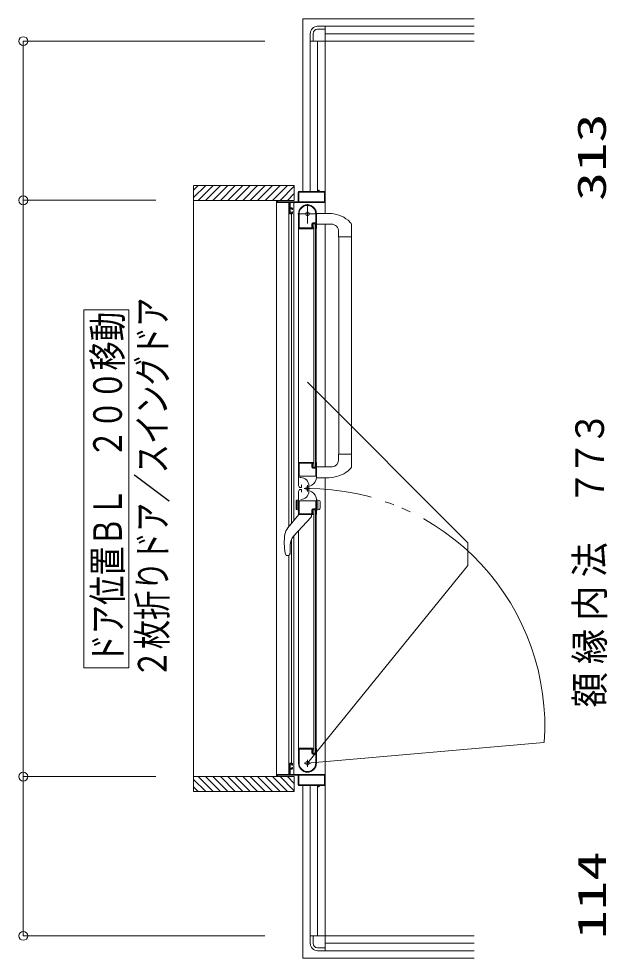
# Model space of a CAD drawing. Units: millimetres on the paper. Extents: x -305 to 305, y -152 to 152.
# Drawn here: x -88 to -48.5, y 8.6 to 71.6 of the extents above; entities that cross this region are included whole.
import ezdxf
from ezdxf.enums import TextEntityAlignment as Align

# ---------------------------------------------------------------- set-up
doc = ezdxf.new("R2010")
doc.units = ezdxf.units.MM
doc.linetypes.add('LONG_CHAIN', pattern=[21, 18, -1, 1, -1])
doc.linetypes.add('LONG_DOUBLE_CHAIN', pattern=[21.8, 18, -1, 0.6, -0.6, 0.6, -1])
doc.layers.add('0-0_0', color=7, linetype='Continuous', lineweight=9)
doc.layers.add('0-1_VIEW0001', color=7, linetype='Continuous', lineweight=9)
doc.styles.add('ＭＳ ゴシック', font='')
doc.styles.get('ＭＳ ゴシック').set_extended_font_data('MS Gothic')

# ---------------------------------------------------------------- blocks, each defined once
blk = doc.blocks.new('_ORIGIN')
at = {"layer": '0-0_0'}
blk.add_line((0, 0), (-1, 0), dxfattribs=at)
blk.add_circle((0, 0), 0.5, dxfattribs=at)

msp = doc.modelspace()

# ---------------------------------------------------------------- linework, layer by layer
at = {"layer": '0-1_VIEW0001', "linetype": 'LONG_DOUBLE_CHAIN'}
for p, q in [((-68.934, 71.573), (-68.934, 59.998)), ((-57.434, 71.573), (-68.934, 71.573)), ((-68.619, 47.195), (-57.859, 36.434)), ((-57.859, 36.434), (-57.859, 34.908)), ((-68.619, 21.648), (-57.859, 34.908)), ((-52.755, 23.036), (-68.619, 21.648)), ((-68.934, 20.148), (-68.934, 8.573)), ((-57.434, 8.573), (-68.934, 8.573))]:
    msp.add_line(p, q, dxfattribs=at)
at = {"layer": '0-1_VIEW0001'}
for p, q in [((-68.434, 70.073), (-68.434, 70.573)), ((-68.234, 70.073), (-68.234, 70.573)), ((-67.434, 71.073), (-67.934, 71.073)), ((-67.934, 70.873), (-67.434, 70.873)), ((-57.434, 71.073), (-67.434, 71.073)), ((-67.434, 71.073), (-67.434, 70.673)), ((-67.434, 71.073), (-57.434, 71.073)), ((-67.434, 59.948), (-67.434, 71.073)), ((-67.434, 70.573), (-57.434, 70.573)), ((-71.474, 70.073), (-87.683, 70.073)), ((-68.434, 70.073), (-68.434, 59.998)), ((-68.034, 70.073), (-68.434, 70.073)), ((-68.434, 59.998), (-68.434, 70.073)), ((-68.434, 70.073), (-57.434, 70.073)), ((-67.934, 59.998), (-67.934, 70.073)), ((-87.683, 60.003), (-87.683, 69.473)), ((-76.259, 60.398), (-69.509, 60.398)), ((-76.259, 59.583), (-75.444, 60.398)), ((-76.259, 60.078), (-75.939, 60.398)), ((-76.259, 60.347), (-76.259, 19.748)), ((-75.949, 59.398), (-74.949, 60.398)), ((-75.454, 59.398), (-74.454, 60.398)), ((-74.959, 59.398), (-73.959, 60.398)), ((-74.459, 59.398), (-73.459, 60.398)), ((-73.959, 59.398), (-72.959, 60.398)), ((-73.459, 59.398), (-72.459, 60.398)), ((-72.959, 59.398), (-71.959, 60.398)), ((-72.459, 59.398), (-71.459, 60.398)), ((-71.959, 59.398), (-70.959, 60.398)), ((-71.459, 59.398), (-70.459, 60.398)), ((-70.959, 59.398), (-69.959, 60.398)), ((-70.459, 59.398), (-69.509, 60.348)), ((-69.509, 59.399), (-69.509, 60.398)), ((-69.234, 59.948), (-69.234, 59.313)), ((-69.189, 59.938), (-69.189, 59.313)), ((-67.889, 59.998), (-69.184, 59.998)), ((-67.494, 59.953), (-69.174, 59.953)), ((-67.874, 60.063), (-67.874, 60.013)), ((-67.844, 60.073), (-67.864, 60.073)), ((-67.834, 60.013), (-67.834, 60.063)), ((-67.484, 59.998), (-67.819, 59.998)), ((-67.479, 59.313), (-67.479, 59.938)), ((-67.434, 59.95), (-67.434, 58.524)), ((-78.799, 59.403), (-87.683, 59.403)), ((-78.799, 59.403), (-87.683, 59.403)), ((-76.259, 59.398), (-69.509, 59.398)), ((-70.684, 59.383), (-70.684, 59.263)), ((-70.684, 20.898), (-70.684, 59.248)), ((-70.669, 59.248), (-69.834, 59.248)), ((-70.634, 59.313), (-70.634, 59.383)), ((-69.249, 59.298), (-70.619, 59.298)), ((-69.959, 59.398), (-69.509, 59.848)), ((-69.857, 37.519), (-69.857, 59.248)), ((-69.819, 59.233), (-69.819, 58.548)), ((-69.769, 58.913), (-69.769, 59.233)), ((-69.754, 59.248), (-67.459, 59.248)), ((-69.541, 37.903), (-69.541, 59.248)), ((-69.174, 59.298), (-67.494, 59.298)), ((-87.683, 21.353), (-87.683, 58.803)), ((-69.769, 58.568), (-69.769, 58.838)), ((-69.669, 58.898), (-69.754, 58.898)), ((-69.754, 58.853), (-69.684, 58.853)), ((-69.669, 58.838), (-69.669, 58.793)), ((-69.669, 58.613), (-69.669, 58.568)), ((-69.654, 58.778), (-69.634, 58.778)), ((-69.634, 58.628), (-69.654, 58.628)), ((-69.619, 58.793), (-69.619, 58.848)), ((-69.619, 58.548), (-69.619, 58.613)), ((-69.769, 58.498), (-69.669, 58.498)), ((-69.684, 58.553), (-69.754, 58.553)), ((-69.681, 37.733), (-69.681, 58.498)), ((-69.219, 58.499), (-69.219, 41.823)), ((-69.169, 58.572), (-69.169, 57.558)), ((-68.064, 57.968), (-68.064, 58.498)), ((-68.019, 57.513), (-68.019, 58.498)), ((-67.191, 58.523), (-68.009, 58.526)), ((-65.896, 58.061), (-65.697, 57.877)), ((-69.209, 57.498), (-68.268, 57.498)), ((-69.159, 57.548), (-68.339, 57.548)), ((-68.329, 57.558), (-68.329, 57.818)), ((-68.284, 57.573), (-68.284, 57.798)), ((-68.255, 57.505), (-68.246, 57.52)), ((-68.254, 57.893), (-68.139, 57.893)), ((-68.244, 57.527), (-68.244, 57.533)), ((-68.234, 57.848), (-68.109, 57.848)), ((-68.184, 57.823), (-68.084, 57.823)), ((-68.184, 41.498), (-68.184, 57.823)), ((-68.084, 41.498), (-68.084, 57.823)), ((-68.082, 57.52), (-68.073, 57.505)), ((-68.061, 57.498), (-68.034, 57.498)), ((-68.034, 41.823), (-68.034, 57.498)), ((-67.024, 57.803), (-68.019, 57.803)), ((-67.434, 57.798), (-67.434, 41.524)), ((-65.669, 56.948), (-65.669, 57.808)), ((-66.524, 56.948), (-66.524, 57.303)), ((-66.524, 56.948), (-65.669, 56.948)), ((-66.519, 56.948), (-66.519, 42.374)), ((-65.669, 56.948), (-65.669, 41.512)), ((-80.61, 52.048), (-83.61, 52.048)), ((-83.61, 28.048), (-83.61, 52.048)), ((-80.61, 28.048), (-80.61, 52.048)), ((-66.524, 42.374), (-66.524, 42.019)), ((-66.524, 42.374), (-65.669, 42.374)), ((-69.219, 41.854), (-69.219, 40.284)), ((-69.219, 41.823), (-68.268, 41.823)), ((-69.169, 41.763), (-69.169, 40.903)), ((-68.344, 41.773), (-69.159, 41.773)), ((-68.329, 41.508), (-68.329, 41.758)), ((-68.284, 41.523), (-68.284, 41.748)), ((-68.246, 41.802), (-68.255, 41.816)), ((-68.244, 41.788), (-68.244, 41.794)), ((-68.073, 41.816), (-68.082, 41.802)), ((-68.034, 41.823), (-68.061, 41.823)), ((-68.019, 41.808), (-68.019, 40.822)), ((-68.139, 41.433), (-68.254, 41.433)), ((-68.109, 41.473), (-68.234, 41.473)), ((-68.084, 41.498), (-68.184, 41.498)), ((-68.064, 40.908), (-68.064, 41.358)), ((-66.955, 41.524), (-68.009, 41.524)), ((-65.894, 41.261), (-65.697, 41.444)), ((-69.159, 40.893), (-68.079, 40.893)), ((-69.145, 40.803), (-69.065, 40.803)), ((-67.191, 40.798), (-68.009, 40.796)), ((-67.434, 40.798), (-67.434, 20.198)), ((-67.434, 9.073), (-67.434, 40.798)), ((-69.219, 38.293), (-69.219, 39.863)), ((-69.069, 40.133), (-69.039, 40.133)), ((-69.069, 40.013), (-69.039, 40.013)), ((-69.014, 40.158), (-69.014, 40.308)), ((-69.014, 39.988), (-69.014, 39.838)), ((-68.525, 40.263), (-68.525, 39.883)), ((-68.449, 40.227), (-68.319, 40.302)), ((-68.449, 39.919), (-68.319, 39.844)), ((-69.369, 39.256), (-69.369, 38.69)), ((-69.319, 38.649), (-69.319, 39.296)), ((-69.169, 38.383), (-69.169, 39.243)), ((-69.159, 39.253), (-68.079, 39.253)), ((-68.064, 39.238), (-68.064, 38.788)), ((-68.019, 38.338), (-68.019, 39.324)), ((-68.019, 39.323), (-67.825, 39.27)), ((-67.919, 38.649), (-67.919, 39.296)), ((-67.769, 39.198), (-67.769, 38.747)), ((-69.219, 38.623), (-69.343, 38.656)), ((-68.329, 38.638), (-68.329, 38.388)), ((-68.284, 38.623), (-68.284, 38.398)), ((-68.139, 38.713), (-68.254, 38.713)), ((-68.109, 38.673), (-68.234, 38.673)), ((-68.184, 38.648), (-68.184, 22.323)), ((-68.084, 38.648), (-68.184, 38.648)), ((-68.084, 38.648), (-68.084, 22.323)), ((-68.019, 38.623), (-67.825, 38.675)), ((-69.932, 37.428), (-69.194, 38.323)), ((-68.373, 38.161), (-69.551, 36.873)), ((-68.268, 38.323), (-69.209, 38.323)), ((-68.344, 38.373), (-69.159, 38.373)), ((-68.344, 38.323), (-68.344, 38.232)), ((-68.246, 38.345), (-68.255, 38.33)), ((-68.244, 38.358), (-68.244, 38.352)), ((-68.073, 38.33), (-68.082, 38.345)), ((-68.034, 38.323), (-68.061, 38.323)), ((-68.034, 38.323), (-68.034, 22.648)), ((-69.219, 21.648), (-69.219, 37.236)), ((-69.681, 21.648), (-69.681, 36.688)), ((-69.541, 20.898), (-69.541, 36.885)), ((-69.778, 36.289), (-69.778, 35.77)), ((-70.112, 35.736), (-70.068, 35.621)), ((-70.041, 35.587), (-70.068, 35.621)), ((-70.041, 35.587), (-70.04, 35.586)), ((-69.916, 35.573), (-69.998, 35.573)), ((-69.857, 20.898), (-69.857, 35.573)), ((-69.84, 35.609), (-69.841, 35.606)), ((-80.61, 28.048), (-83.61, 28.048)), ((-69.209, 22.648), (-68.268, 22.648)), ((-69.169, 21.574), (-69.169, 22.588)), ((-69.159, 22.598), (-68.339, 22.598)), ((-68.329, 22.588), (-68.329, 22.328)), ((-68.284, 22.573), (-68.284, 22.348)), ((-68.255, 22.641), (-68.246, 22.627)), ((-68.254, 22.253), (-68.139, 22.253)), ((-68.244, 22.619), (-68.244, 22.613)), ((-68.234, 22.298), (-68.109, 22.298)), ((-68.184, 22.323), (-68.084, 22.323)), ((-68.082, 22.627), (-68.073, 22.641)), ((-68.064, 22.178), (-68.064, 21.648)), ((-68.061, 22.648), (-68.034, 22.648)), ((-68.019, 22.633), (-68.019, 21.648)), ((-69.819, 20.913), (-69.819, 21.598)), ((-69.769, 21.648), (-69.669, 21.648)), ((-69.769, 21.578), (-69.769, 21.308)), ((-69.684, 21.593), (-69.754, 21.593)), ((-69.669, 21.533), (-69.669, 21.578)), ((-69.634, 21.518), (-69.654, 21.518)), ((-69.619, 21.598), (-69.619, 21.533)), ((-70.684, 20.763), (-70.684, 20.883)), ((-70.669, 20.898), (-69.834, 20.898)), ((-70.634, 20.833), (-70.634, 20.763)), ((-69.249, 20.848), (-70.619, 20.848)), ((-69.769, 21.233), (-69.769, 20.913)), ((-69.754, 21.293), (-69.684, 21.293)), ((-69.669, 21.248), (-69.754, 21.248)), ((-69.754, 20.898), (-67.459, 20.898)), ((-69.669, 21.308), (-69.669, 21.353)), ((-69.654, 21.368), (-69.634, 21.368)), ((-69.619, 21.353), (-69.619, 21.298)), ((-69.234, 20.198), (-69.234, 20.833)), ((-69.189, 20.208), (-69.189, 20.833)), ((-69.174, 20.848), (-67.494, 20.848)), ((-67.479, 20.833), (-67.479, 20.208)), ((-78.799, 20.753), (-87.683, 20.753)), ((-78.799, 20.753), (-87.683, 20.753)), ((-76.259, 20.748), (-69.509, 20.748)), ((-76.259, 20.563), (-75.444, 19.748)), ((-75.949, 20.748), (-74.949, 19.748)), ((-75.454, 20.748), (-74.454, 19.748)), ((-74.959, 20.748), (-73.959, 19.748)), ((-74.459, 20.748), (-73.459, 19.748)), ((-73.959, 20.748), (-72.959, 19.748)), ((-73.459, 20.748), (-72.459, 19.748)), ((-72.959, 20.748), (-71.959, 19.748)), ((-72.459, 20.748), (-71.459, 19.748)), ((-71.959, 20.748), (-70.959, 19.748)), ((-71.459, 20.748), (-70.459, 19.748)), ((-70.959, 20.748), (-69.959, 19.748)), ((-70.459, 20.748), (-69.509, 19.798)), ((-69.959, 20.748), (-69.509, 20.298)), ((-67.494, 20.193), (-69.174, 20.193)), ((-87.683, 10.673), (-87.683, 20.153)), ((-76.259, 20.068), (-75.939, 19.748)), ((-67.889, 20.148), (-69.184, 20.148)), ((-68.434, 20.148), (-68.434, 10.073)), ((-68.434, 10.073), (-68.434, 20.148)), ((-67.934, 10.073), (-67.934, 20.148)), ((-67.874, 20.083), (-67.874, 20.133)), ((-67.844, 20.073), (-67.864, 20.073)), ((-67.834, 20.133), (-67.834, 20.083)), ((-67.484, 20.148), (-67.819, 20.148)), ((-71.474, 10.073), (-87.683, 10.073)), ((-68.034, 10.073), (-68.434, 10.073)), ((-68.434, 10.073), (-68.434, 9.573)), ((-68.434, 10.073), (-57.434, 10.073)), ((-68.234, 10.073), (-68.234, 9.573)), ((-67.434, 9.573), (-57.434, 9.573)), ((-67.434, 9.073), (-67.434, 9.473)), ((-67.934, 9.273), (-67.434, 9.273)), ((-67.434, 9.073), (-67.934, 9.073)), ((-57.434, 9.073), (-67.434, 9.073)), ((-67.434, 9.073), (-57.434, 9.073))]:
    msp.add_line(p, q, dxfattribs=at)
at = {"layer": '0-1_VIEW0001', "linetype": 'LONG_CHAIN'}
for p, q in [((-68.619, 57.848), (-68.619, 59.148)), ((-67.969, 58.498), (-69.269, 58.498)), ((-68.832, 40.073), (-68.44, 40.073)), ((-68.619, 40.286), (-68.619, 39.861)), ((-68.849, 21.648), (-68.389, 21.648)), ((-68.619, 21.418), (-68.619, 21.878))]:
    msp.add_line(p, q, dxfattribs=at)
at = {"layer": '0-1_VIEW0001', "color": 5}
msp.add_line((-69.509, 20.748), (-76.259, 20.748), dxfattribs=at)
at = {"layer": '0-1_VIEW0001'}
for points in [[(-69.219, 38.623), (-69.219, 39.323), (-69.343, 39.289)], [(-69.998, 35.573), (-70, 35.573), (-70.002, 35.574), (-70.005, 35.574), (-70.007, 35.574), (-70.009, 35.574), (-70.011, 35.575), (-70.013, 35.575), (-70.016, 35.575), (-70.018, 35.576), (-70.02, 35.576), (-70.022, 35.577), (-70.025, 35.578), (-70.027, 35.578), (-70.029, 35.579), (-70.031, 35.58), (-70.033, 35.581), (-70.035, 35.582), (-70.037, 35.583), (-70.039, 35.585), (-70.04, 35.586)], [(-69.839, 35.609), (-69.838, 35.61), (-69.838, 35.611), (-69.837, 35.612), (-69.836, 35.613), (-69.835, 35.614), (-69.834, 35.616), (-69.833, 35.617), (-69.831, 35.618), (-69.83, 35.62), (-69.829, 35.621), (-69.828, 35.622), (-69.827, 35.624), (-69.826, 35.625), (-69.825, 35.627), (-69.824, 35.628), (-69.823, 35.63), (-69.822, 35.631), (-69.821, 35.633), (-69.82, 35.635), (-69.818, 35.638), (-69.816, 35.641), (-69.814, 35.644), (-69.812, 35.647), (-69.81, 35.651), (-69.808, 35.654), (-69.806, 35.658), (-69.804, 35.661), (-69.802, 35.665), (-69.8, 35.669), (-69.799, 35.673), (-69.797, 35.677), (-69.796, 35.68), (-69.794, 35.684), (-69.793, 35.688), (-69.791, 35.692), (-69.79, 35.696), (-69.789, 35.7), (-69.787, 35.705), (-69.786, 35.709)], [(-69.786, 35.709), (-69.785, 35.713), (-69.784, 35.717), (-69.783, 35.721), (-69.782, 35.726), (-69.782, 35.73), (-69.781, 35.734), (-69.78, 35.738), (-69.78, 35.743), (-69.779, 35.747), (-69.779, 35.752), (-69.779, 35.754), (-69.778, 35.756), (-69.778, 35.758), (-69.778, 35.76), (-69.778, 35.762), (-69.778, 35.764), (-69.778, 35.767), (-69.778, 35.769), (-69.778, 35.771), (-69.778, 35.773)], [(-76.259, 19.748), (-69.509, 19.748), (-69.509, 20.749)]]:
    msp.add_lwpolyline(points, dxfattribs=at)
for centre, radius in [((-68.619, 58.498), 0.125), ((-68.619, 40.073), 0.113), ((-68.619, 21.648), 0.125)]:
    msp.add_circle(centre, radius, dxfattribs=at)
for centre, radius, start, end in [((-67.934, 70.573), 0.5, 90, 180), ((-67.934, 70.573), 0.3, 90, 180), ((-69.184, 59.948), 0.05, 90, 180), ((-69.174, 59.938), 0.015, 90, 180), ((-67.889, 60.013), 0.015, 270, 0), ((-67.864, 60.063), 0.01, 90, 180), ((-67.844, 60.063), 0.01, 0, 90), ((-67.819, 60.013), 0.015, 180, 270), ((-67.494, 59.938), 0.015, 0, 90), ((-67.484, 59.948), 0.05, 0, 90), ((-70.669, 59.383), 0.015, 90, 180), ((-70.669, 59.263), 0.015, 180, 270), ((-70.649, 59.383), 0.015, 0, 90), ((-70.619, 59.313), 0.015, 180, 270), ((-69.834, 59.233), 0.015, 0, 90), ((-69.754, 59.233), 0.015, 90, 180), ((-69.249, 59.313), 0.015, 270, 0), ((-69.174, 59.313), 0.015, 180, 270), ((-67.494, 59.313), 0.015, 270, 0), ((-67.459, 59.273), 0.025, 270, 0), ((-69.754, 58.913), 0.015, 180, 270), ((-69.754, 58.838), 0.015, 90, 180), ((-69.684, 58.838), 0.015, 0, 90), ((-69.669, 58.848), 0.05, 0, 90), ((-69.654, 58.793), 0.015, 180, 270), ((-69.654, 58.613), 0.015, 90, 180), ((-69.634, 58.793), 0.015, 270, 0), ((-69.634, 58.613), 0.015, 0, 90), ((-68.619, 58.498), 0.6, 0, 180), ((-68.619, 58.498), 0.555, 0, 172.23293), ((-69.769, 58.548), 0.05, 180, 270), ((-69.754, 58.568), 0.015, 180, 270), ((-69.684, 58.568), 0.015, 270, 0), ((-69.669, 58.548), 0.05, 270, 0), ((-69.159, 58.572), 0.01, 172.23293, 180), ((-68.139, 57.968), 0.075, 270, 0), ((-67.199, 56.453), 2.07, 50.97582, 89.8), ((-69.209, 57.508), 0.01, 180, 270), ((-69.159, 57.558), 0.01, 180, 270), ((-68.339, 57.558), 0.01, 270, 0), ((-68.254, 57.818), 0.075, 90, 180), ((-68.234, 57.798), 0.05, 90, 180), ((-68.259, 57.573), 0.025, 180, 270), ((-68.268, 57.513), 0.015, 270, 329.03624), ((-68.259, 57.533), 0.015, 0, 90), ((-68.259, 57.527), 0.015, 329.03624, 0), ((-68.109, 57.823), 0.025, 0, 90), ((-68.069, 57.527), 0.015, 180, 210.96376), ((-68.061, 57.513), 0.015, 210.96376, 270), ((-68.034, 57.513), 0.015, 270, 0), ((-67.024, 57.303), 0.5, 0, 90), ((-65.769, 57.808), 0.1, 0, 43.47243), ((-69.209, 41.813), 0.01, 90, 180), ((-69.159, 41.763), 0.01, 90, 180), ((-68.344, 41.758), 0.015, 0, 90), ((-68.259, 41.748), 0.025, 90, 180), ((-68.268, 41.808), 0.015, 30.96376, 90), ((-68.259, 41.788), 0.015, 270, 0), ((-68.259, 41.794), 0.015, 0, 30.96376), ((-68.069, 41.794), 0.015, 149.03624, 180), ((-68.061, 41.808), 0.015, 90, 149.03624), ((-68.034, 41.808), 0.015, 0, 90), ((-67.024, 42.019), 0.5, 277.95562, 0), ((-68.254, 41.508), 0.075, 180, 270), ((-68.234, 41.523), 0.05, 180, 270), ((-68.139, 41.358), 0.075, 0, 90), ((-68.109, 41.498), 0.025, 270, 0), ((-67.199, 42.868), 2.07, 270.2, 309.05814), ((-65.769, 41.513), 0.1, 316.52757, 0), ((-69.159, 40.903), 0.01, 180, 270), ((-69.065, 40.263), 0.54, 0, 90), ((-68.619, 40.822), 0.6, 300, 0), ((-68.079, 40.908), 0.015, 270, 0), ((-69.069, 40.283), 0.15, 180, 270), ((-69.069, 39.863), 0.15, 90, 180), ((-69.065, 39.883), 0.54, 270, 0), ((-69.039, 40.158), 0.025, 270, 0), ((-69.039, 39.988), 0.025, 0, 90), ((-68.619, 39.324), 0.6, 0, 60), ((-69.334, 39.256), 0.035, 105, 180), ((-69.159, 39.243), 0.01, 90, 180), ((-68.079, 39.238), 0.015, 0, 90), ((-67.844, 39.198), 0.075, 0, 75), ((-69.334, 38.69), 0.035, 180, 255), ((-68.254, 38.638), 0.075, 90, 180), ((-68.234, 38.623), 0.05, 90, 180), ((-68.139, 38.788), 0.075, 270, 0), ((-68.109, 38.648), 0.025, 0, 90), ((-67.844, 38.747), 0.075, 285, 0), ((-69.209, 38.333), 0.01, 180, 270), ((-69.159, 38.383), 0.01, 180, 270), ((-68.444, 38.232), 0.1, 317.56377, 0), ((-68.344, 38.388), 0.015, 270, 0), ((-68.259, 38.398), 0.025, 180, 270), ((-68.268, 38.338), 0.015, 270, 329.03624), ((-68.259, 38.358), 0.015, 0, 90), ((-68.259, 38.352), 0.015, 329.03624, 0), ((-68.069, 38.352), 0.015, 180, 210.96376), ((-68.061, 38.338), 0.015, 210.96376, 270), ((-68.034, 38.338), 0.015, 270, 0), ((-69.238, 36.855), 0.9, 140.5, 170.71156), ((-66.504, 36.408), 3.67, 170.71156, 190.5453), ((-68.913, 36.289), 0.865, 137.56377, 180), ((-69.916, 35.673), 0.1, 270, 318.18968), ((-69.209, 22.638), 0.01, 90, 180), ((-69.159, 22.588), 0.01, 90, 180), ((-68.339, 22.588), 0.01, 0, 90), ((-68.254, 22.328), 0.075, 180, 270), ((-68.259, 22.573), 0.025, 90, 180), ((-68.234, 22.348), 0.05, 180, 270), ((-68.268, 22.633), 0.015, 30.96376, 90), ((-68.259, 22.613), 0.015, 270, 0), ((-68.259, 22.619), 0.015, 0, 30.96376), ((-68.139, 22.178), 0.075, 0, 90), ((-68.109, 22.323), 0.025, 270, 0), ((-68.069, 22.619), 0.015, 149.03624, 180), ((-68.061, 22.633), 0.015, 90, 149.03624), ((-68.034, 22.633), 0.015, 0, 90), ((-69.769, 21.598), 0.05, 90, 180), ((-69.754, 21.578), 0.015, 90, 180), ((-69.684, 21.578), 0.015, 0, 90), ((-69.669, 21.598), 0.05, 0, 90), ((-69.654, 21.533), 0.015, 180, 270), ((-69.634, 21.533), 0.015, 270, 0), ((-69.204, 21.748), 0.015, 177.30646, 180), ((-68.619, 21.648), 0.6, 180, 0), ((-68.619, 21.648), 0.555, 187.76707, 0), ((-69.159, 21.574), 0.01, 180, 187.76707), ((-70.669, 20.883), 0.015, 90, 180), ((-70.619, 20.833), 0.015, 90, 180), ((-69.834, 20.913), 0.015, 270, 0), ((-69.754, 21.308), 0.015, 180, 270), ((-69.754, 21.233), 0.015, 90, 180), ((-69.754, 20.913), 0.015, 180, 270), ((-69.684, 21.308), 0.015, 270, 0), ((-69.654, 21.353), 0.015, 90, 180), ((-69.669, 21.298), 0.05, 270, 0), ((-69.634, 21.353), 0.015, 0, 90), ((-69.249, 20.833), 0.015, 0, 90), ((-69.174, 20.833), 0.015, 90, 180), ((-67.494, 20.833), 0.015, 0, 90), ((-67.459, 20.873), 0.025, 0, 90), ((-70.669, 20.763), 0.015, 180, 270), ((-70.649, 20.763), 0.015, 270, 0), ((-69.184, 20.198), 0.05, 180, 270), ((-69.174, 20.208), 0.015, 180, 270), ((-67.494, 20.208), 0.015, 270, 0), ((-67.484, 20.198), 0.05, 270, 0), ((-67.889, 20.133), 0.015, 0, 90), ((-67.864, 20.083), 0.01, 180, 270), ((-67.844, 20.083), 0.01, 270, 0), ((-67.819, 20.133), 0.015, 90, 180), ((-67.934, 9.573), 0.5, 180, 270), ((-67.934, 9.573), 0.3, 180, 270)]:
    msp.add_arc(centre, radius, start, end, dxfattribs=at)
at = {"layer": '0-1_VIEW0001', "linetype": 'LONG_DOUBLE_CHAIN'}
msp.add_arc((-68.619, 24.148), 15.925, 356.00267, 90, dxfattribs=at)

# ---------------------------------------------------------------- block references
at = {"layer": '0-1_VIEW0001', "xscale": 0.6, "yscale": 0.6}
for p, rotation in [((-87.683, 70.073), 90), ((-87.683, 59.403), 270), ((-87.683, 59.403), 90), ((-87.683, 20.753), 270), ((-87.683, 20.753), 90), ((-87.683, 10.073), 270)]:
    msp.add_blockref('_ORIGIN', p, dxfattribs=dict(at, rotation=rotation))

# ---------------------------------------------------------------- texts
at = {"layer": '0-1_VIEW0001', "style": 'ＭＳ ゴシック'}
for s, width, p in [('313', 1.5, (-48.02, 59.349)), ('２枚折りドア／スイングドア', 0.75, (-77.493, 27.333)), ('ドア位置ＢＬ\u3000２００移動', 0.75, (-80.49, 28.333)), ('３', 0.9, (-48.147, 42.93)), ('７', 0.9, (-48.147, 40.942)), ('７', 0.9, (-48.147, 38.954)), ('法', 0.9, (-48.147, 34.114)), ('内', 0.9, (-48.147, 31.206)), ('縁', 0.9, (-48.147, 28.298)), ('額', 0.9, (-48.147, 25.39)), ('114', 1.5, (-48.011, 9.843))]:
    msp.add_text(s, height=1.921, rotation=90, dxfattribs=dict(at, width=width)).set_placement(p, align=Align.BOTTOM_LEFT)

doc.saveas('drawing.dxf')
